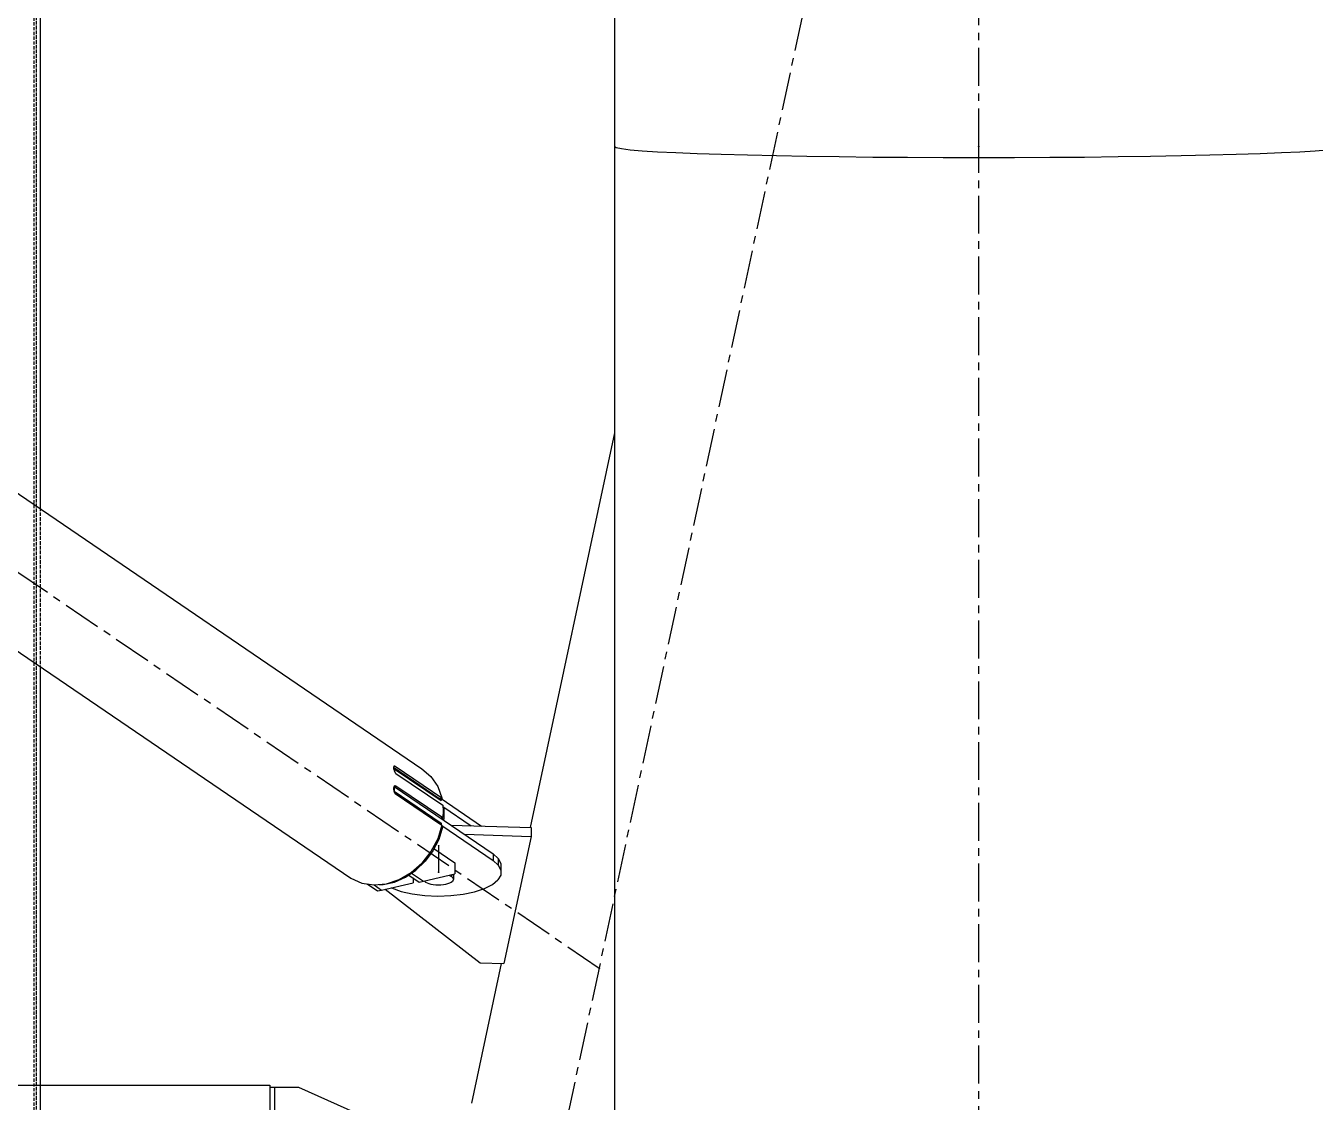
# Model space of a CAD drawing. Header units: millimetres. Extents: x 5143 to 30813, y 232 to 21408.
# Drawn here: x 23230.6 to 23500.4, y 10420.3 to 10645.5 of the extents above; entities that cross this region are included whole.
import ezdxf

# ---------------------------------------------------------------- set-up
doc = ezdxf.new("R2010")
doc.units = ezdxf.units.MM
doc.header["$LTSCALE"] = 0.25
for name, pattern in [('CENTER', [50.8, 31.75, -6.35, 6.35, -6.35]), ('XKITLINE00', [0]), ('XKITLINE02', [4, 2, -2])]:
    doc.linetypes.add(name, pattern=pattern)

msp = doc.modelspace()

# ---------------------------------------------------------------- linework, layer by layer
at = {"color": 8, "linetype": 'CENTER'}
for p, q in [((23430, 10620.27), (23430, 11020.27)), ((23256.41, 10006.9), (23430, 10820.27)), ((23350.61, 10448.31), (22916.23, 10744.2)), ((23430, 8951.04), (23430, 10620.27)), ((23316.99, 10473.99), (23316.99, 10468.44))]:
    msp.add_line(p, q, dxfattribs=at)
at = {"color": 3, "linetype": 'XKITLINE02'}
for p, q in [((23232.3, 10820.27), (23232.3, 10409.49)), ((23232.83, 10820.27), (23232.83, 10409.49)), ((23232.3, 10703.1), (23232.3, 10060.36)), ((23232.83, 10702.57), (23232.83, 10060.36)), ((23233.68, 10701.72), (23233.68, 10060.36)), ((23233.68, 10544.47), (23233.68, 10511.45))]:
    msp.add_line(p, q, dxfattribs=at)
at = {"color": 7, "linetype": 'XKITLINE00'}
for p, q in [((23233.68, 10797.42), (23233.68, 10544.47)), ((23233.68, 10511.45), (23233.68, 10409.49))]:
    msp.add_line(p, q, dxfattribs=at)
at = {"color": 8, "linetype": 'XKITLINE00'}
for p, q in [((23353.8, 10783.27), (23353.8, 10620.27)), ((23014.66, 10693.66), (23313.51, 10490.09)), ((23042.72, 10641.53), (23298.66, 10467.19)), ((23353.8, 10620.27), (23354.16, 10620.05)), ((23353.8, 10620.27), (23354.16, 10620.05)), ((23353.8, 10620.27), (23353.8, 10205.88)), ((23354.16, 10620.05), (23355.26, 10619.83)), ((23354.16, 10620.05), (23355.26, 10619.83)), ((23355.26, 10619.83), (23357.08, 10619.61)), ((23355.26, 10619.83), (23357.08, 10619.61)), ((23357.08, 10619.61), (23359.6, 10619.39)), ((23357.08, 10619.61), (23359.6, 10619.39)), ((23359.6, 10619.39), (23362.79, 10619.19)), ((23362.79, 10619.19), (23366.64, 10619)), ((23366.64, 10619), (23371.09, 10618.82)), ((23371.09, 10618.82), (23376.11, 10618.65)), ((23376.11, 10618.65), (23381.65, 10618.5)), ((23381.65, 10618.5), (23387.66, 10618.36)), ((23387.66, 10618.36), (23394.07, 10618.25)), ((23394.07, 10618.25), (23400.83, 10618.15)), ((23400.83, 10618.15), (23407.88, 10618.07)), ((23407.88, 10618.07), (23415.13, 10618.02)), ((23415.13, 10618.02), (23422.53, 10617.99)), ((23422.53, 10617.99), (23430, 10617.97)), ((23430, 10617.97), (23437.46, 10617.99)), ((23437.46, 10617.99), (23444.86, 10618.02)), ((23444.86, 10618.02), (23452.12, 10618.07)), ((23452.12, 10618.07), (23459.16, 10618.15)), ((23459.16, 10618.15), (23465.92, 10618.25)), ((23465.92, 10618.25), (23472.33, 10618.36)), ((23472.33, 10618.36), (23478.34, 10618.5)), ((23478.34, 10618.5), (23483.88, 10618.65)), ((23483.88, 10618.65), (23488.9, 10618.82)), ((23488.9, 10618.82), (23493.35, 10619)), ((23493.35, 10619), (23497.2, 10619.19)), ((23497.2, 10619.19), (23500.39, 10619.39)), ((23500.39, 10619.39), (23502.91, 10619.61)), ((23353.8, 10560.35), (23336.18, 10477.79)), ((23307.69, 10490.67), (23307.61, 10490.56)), ((23307.63, 10490.59), (23307.9, 10490.64)), ((23307.69, 10490.67), (23307.79, 10490.68)), ((23307.79, 10490.68), (23307.9, 10490.64)), ((23307.9, 10490.64), (23317.68, 10483.99)), ((23307.61, 10490.56), (23307.58, 10490.39)), ((23307.58, 10490.42), (23317.29, 10483.81)), ((23307.58, 10490.39), (23307.58, 10490.16)), ((23307.58, 10490.36), (23307.74, 10490.1)), ((23307.58, 10490.16), (23307.63, 10489.91)), ((23307.63, 10489.91), (23307.71, 10489.66)), ((23307.71, 10489.66), (23307.82, 10489.42)), ((23307.74, 10490.1), (23317.51, 10483.44)), ((23307.74, 10490.1), (23307.74, 10489.6)), ((23307.82, 10489.42), (23307.95, 10489.24)), ((23307.95, 10489.24), (23308.08, 10489.11)), ((23308.08, 10489.11), (23317.86, 10482.45)), ((23313.51, 10490.09), (23315.4, 10488.5)), ((23315.4, 10488.5), (23316.82, 10486.41)), ((23307.63, 10486.24), (23307.58, 10486)), ((23307.58, 10486), (23307.58, 10485.74)), ((23307.58, 10485.74), (23307.61, 10485.48)), ((23307.61, 10485.48), (23307.69, 10485.24)), ((23307.71, 10486.42), (23307.63, 10486.24)), ((23307.68, 10486.34), (23307.74, 10486.36)), ((23307.74, 10485.39), (23307.68, 10485.26)), ((23307.82, 10486.54), (23307.71, 10486.42)), ((23307.74, 10486.45), (23308.08, 10486.52)), ((23307.74, 10486.36), (23328.41, 10472.27)), ((23307.74, 10486.36), (23307.74, 10485.39)), ((23307.74, 10485.39), (23317.51, 10478.73)), ((23307.82, 10486.54), (23307.95, 10486.57)), ((23307.95, 10486.57), (23308.08, 10486.52)), ((23308.08, 10486.52), (23317.86, 10479.87)), ((23316.82, 10486.41), (23317.68, 10483.99)), ((23307.69, 10485.24), (23307.79, 10485.06)), ((23307.79, 10485.06), (23307.9, 10484.91)), ((23307.9, 10484.91), (23317.68, 10478.26)), ((23317.18, 10483.88), (23317.68, 10483.99)), ((23317.18, 10483.88), (23317.32, 10483.91)), ((23317.29, 10483.81), (23317.51, 10483.86)), ((23317.29, 10483.81), (23317.51, 10483.44)), ((23317.32, 10483.91), (23317.43, 10483.84)), ((23317.51, 10483.86), (23317.51, 10483.44)), ((23317.51, 10483.86), (23325.96, 10478.1)), ((23317.67, 10483.98), (23317.78, 10483.68)), ((23317.41, 10479.77), (23317.86, 10479.87)), ((23317.86, 10482.45), (23317.99, 10481.19)), ((23317.99, 10481.19), (23317.86, 10479.87)), ((23317.88, 10482.22), (23323.83, 10478.17)), ((23317.89, 10482.19), (23318.07, 10482.06)), ((23317.9, 10480.28), (23318.12, 10480.13)), ((23317.96, 10481.54), (23318.12, 10481.43)), ((23318.07, 10482.06), (23318.12, 10481.43)), ((23318.12, 10480.13), (23318.07, 10479.47)), ((23318.12, 10481.43), (23318.13, 10480.78)), ((23318.13, 10480.78), (23318.12, 10480.13)), ((23317.68, 10478.26), (23316.82, 10475.46)), ((23317.81, 10477.85), (23317.03, 10475.31)), ((23317.51, 10478.73), (23317.38, 10478.46)), ((23317.41, 10479.77), (23317.58, 10479.81)), ((23317.51, 10478.73), (23317.51, 10478.37)), ((23317.58, 10479.81), (23318.07, 10479.47)), ((23317.6, 10477.99), (23317.81, 10477.85)), ((23317.66, 10478.21), (23328.41, 10470.89)), ((23317.9, 10479.44), (23318.07, 10479.47)), ((23319.56, 10478.3), (23336.35, 10477.78)), ((23336.35, 10477.78), (23336.35, 10475.93)), ((23316.82, 10475.46), (23315.4, 10472.77)), ((23317.03, 10475.31), (23315.8, 10472.9)), ((23316.81, 10475.46), (23317.03, 10475.31)), ((23322.41, 10476.37), (23336.35, 10475.93)), ((23336.35, 10475.93), (23330.67, 10449.31)), ((23315.4, 10472.77), (23313.51, 10470.37)), ((23315.8, 10472.9), (23314.18, 10470.72)), ((23316.04, 10473.38), (23320.42, 10470.4)), ((23328.41, 10472.27), (23329.5, 10471.31)), ((23328.41, 10472.27), (23328.41, 10470.89)), ((23311.25, 10468.38), (23313.51, 10470.37)), ((23312.25, 10468.85), (23314.18, 10470.72)), ((23320.42, 10470.4), (23320.42, 10468.09)), ((23328.41, 10470.89), (23329.5, 10469.93)), ((23329.5, 10471.31), (23329.5, 10469.93)), ((23329.5, 10471.31), (23330.03, 10470.29)), ((23329.5, 10469.93), (23330.03, 10468.9)), ((23330.03, 10470.29), (23330.03, 10468.9)), ((23298.66, 10467.19), (23300.92, 10466.17)), ((23305.39, 10465.87), (23307.76, 10466.38)), ((23306.09, 10466.03), (23308.74, 10466.91)), ((23307.76, 10466.38), (23310.08, 10467.39)), ((23308.74, 10466.91), (23311.25, 10468.38)), ((23310.08, 10467.39), (23311.36, 10468.25)), ((23310.78, 10467.86), (23312.94, 10466.39)), ((23311.33, 10468.23), (23311.37, 10468.24)), ((23311.37, 10468.26), (23312.25, 10468.85)), ((23311.37, 10468.26), (23311.37, 10468.24)), ((23311.37, 10468.24), (23313.82, 10466.58)), ((23311.69, 10467.25), (23311.69, 10466.23)), ((23312.94, 10466.39), (23313.82, 10466.58)), ((23313.82, 10466.58), (23320.42, 10468.09)), ((23314.03, 10466.63), (23314.06, 10466.58)), ((23314.06, 10466.58), (23314.28, 10466.39)), ((23314.28, 10466.39), (23314.59, 10466.22)), ((23319.16, 10467.8), (23319.39, 10467.71)), ((23319.39, 10467.71), (23319.69, 10467.54)), ((23319.65, 10466.36), (23319.88, 10466.55)), ((23319.69, 10467.93), (23319.69, 10467.54)), ((23319.69, 10467.54), (23319.91, 10467.36)), ((23320.03, 10466.75), (23319.88, 10466.55)), ((23319.91, 10467.36), (23320.05, 10467.16)), ((23319.98, 10467.99), (23320.05, 10467.9)), ((23319.98, 10467.99), (23320.05, 10467.9)), ((23320.09, 10466.95), (23320.03, 10466.75)), ((23320.05, 10467.9), (23320.09, 10467.69)), ((23320.05, 10467.9), (23320.09, 10467.69)), ((23320.05, 10467.16), (23320.09, 10466.95)), ((23320.09, 10468.02), (23320.09, 10467.69)), ((23320.09, 10467.69), (23320.09, 10466.95)), ((23328.25, 10465.89), (23329.39, 10466.84)), ((23330, 10467.86), (23329.39, 10466.84)), ((23330.03, 10468.9), (23330, 10467.86)), ((23300.92, 10466.17), (23303.44, 10465.78)), ((23302.07, 10465.99), (23304.22, 10464.53)), ((23303.44, 10465.78), (23306.09, 10466.03)), ((23303.52, 10465.78), (23305.09, 10464.71)), ((23304.22, 10464.53), (23305.09, 10464.71)), ((23304.54, 10465.88), (23305.39, 10465.87)), ((23305.09, 10464.71), (23311.69, 10466.23)), ((23305.8, 10464.88), (23325.68, 10449.46)), ((23307.09, 10465.17), (23307.14, 10465.15)), ((23307.14, 10465.15), (23309.15, 10464.44)), ((23309.15, 10464.44), (23311.5, 10463.9)), ((23311.5, 10463.9), (23314.1, 10463.57)), ((23314.59, 10466.22), (23314.96, 10466.07)), ((23314.96, 10466.07), (23315.4, 10465.95)), ((23315.4, 10465.95), (23315.89, 10465.86)), ((23315.89, 10465.86), (23316.41, 10465.8)), ((23316.41, 10465.8), (23316.95, 10465.78)), ((23316.95, 10465.78), (23317.48, 10465.8)), ((23317.48, 10465.8), (23318.01, 10465.85)), ((23318.01, 10465.85), (23318.5, 10465.93)), ((23318.5, 10465.93), (23318.95, 10466.05)), ((23318.95, 10466.05), (23319.33, 10466.19)), ((23319.33, 10466.19), (23319.65, 10466.36)), ((23319.54, 10463.54), (23322.16, 10463.85)), ((23322.16, 10463.85), (23324.55, 10464.36)), ((23324.55, 10464.36), (23326.61, 10465.05)), ((23326.61, 10465.05), (23328.25, 10465.89)), ((23314.1, 10463.57), (23316.82, 10463.45)), ((23316.82, 10463.45), (23319.54, 10463.54)), ((23330.1, 10449.32), (23323.87, 10420.13)), ((23325.68, 10449.46), (23330.67, 10449.31)), ((23228.99, 10423.9), (23281.68, 10423.9)), ((23281.68, 10423.9), (23281.68, 10418.05)), ((23281.68, 10423.48), (23282.68, 10423.48)), ((23282.68, 10423.47), (23287.68, 10423.47)), ((23282.68, 10423.47), (23282.68, 10423.45)), ((23282.68, 10423.45), (23282.68, 10423.43)), ((23282.68, 10423.43), (23282.68, 10421.69)), ((23287.68, 10423.47), (23299.86, 10418.05)), ((23282.68, 10421.69), (23282.68, 10418.06))]:
    msp.add_line(p, q, dxfattribs=at)
for centre in [(23430, 10620.27), (23430, 10620.27), (23316.99, 10473.99), (23316.99, 10468.44), (23350.61, 10448.31)]:
    msp.add_circle(centre, 0.05, dxfattribs=at)

doc.saveas('drawing.dxf')
